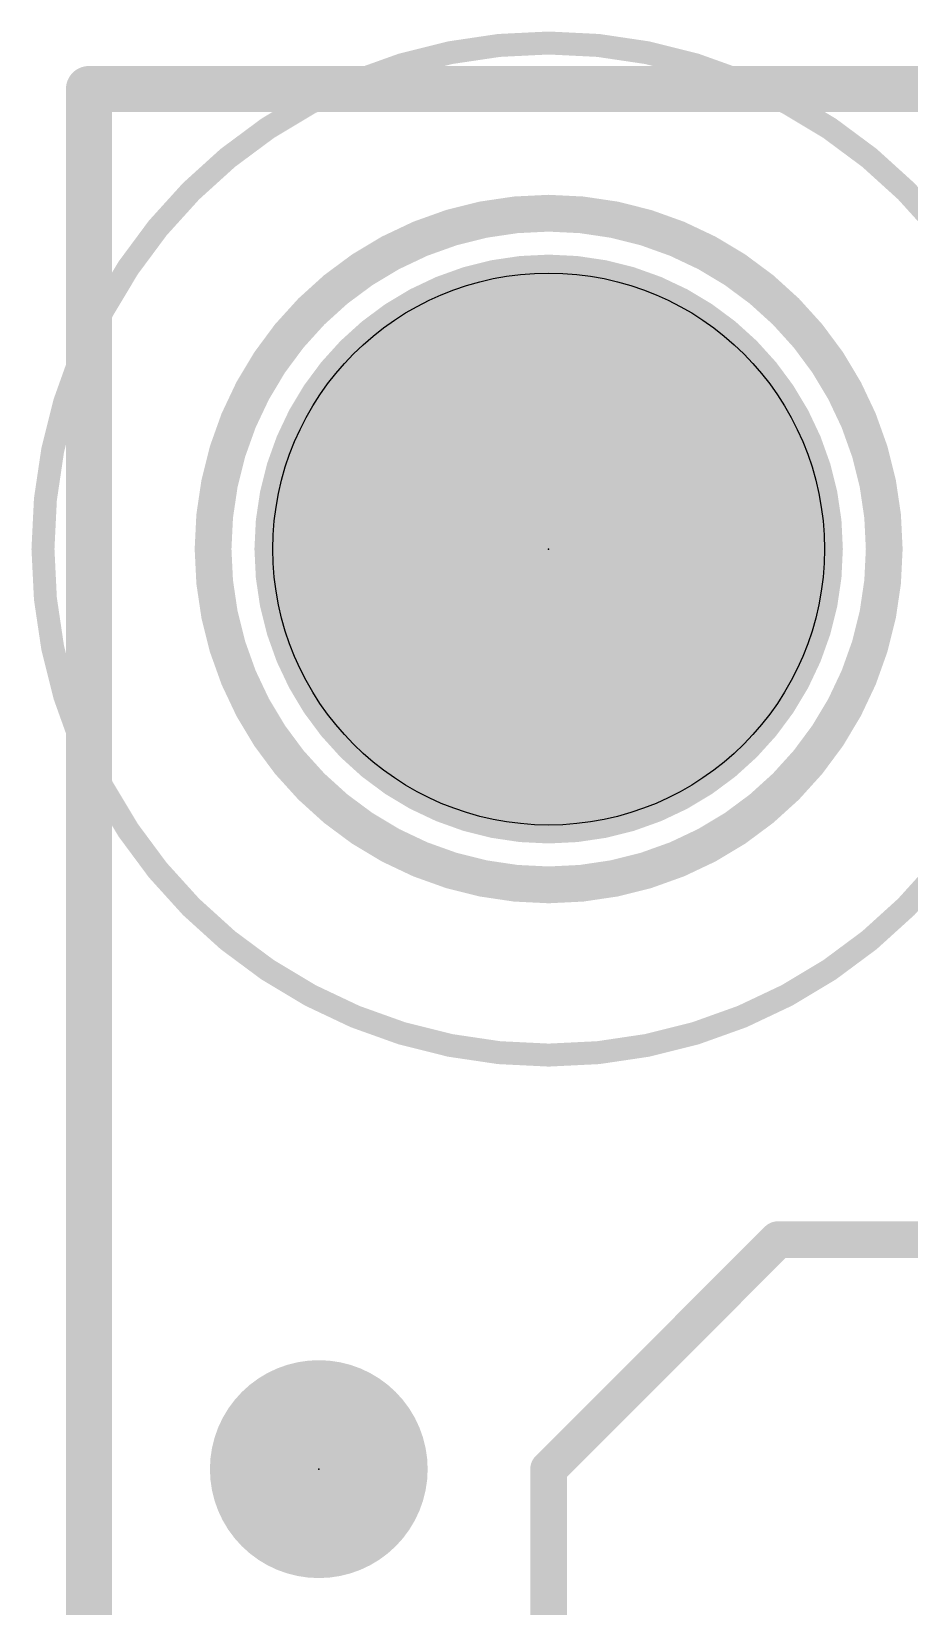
# Model space of a CAD drawing. Extents: x -43 to 64, y -8 to 16.
# Drawn here: x -0.32 to 4.53, y 6.86 to 15.56 of the extents above; entities that cross this region are included whole.
import ezdxf

# ---------------------------------------------------------------- set-up
doc = ezdxf.new("R2010")
doc.units = 0
for name, color, linetype in [('1', 12, 'CONTINUOUS'), ('16', 132, 'CONTINUOUS'), ('20', 53, 'CONTINUOUS'), ('23', 53, 'CONTINUOUS'), ('29', 253, 'CONTINUOUS'), ('30', 253, 'CONTINUOUS'), ('39', 12, 'CONTINUOUS'), ('41', 12, 'CONTINUOUS'), ('42', 132, 'CONTINUOUS')]:
    doc.layers.add(name, color=color, linetype=linetype)

# ---------------------------------------------------------------- blocks, each defined once
blk = doc.blocks.new('PIE')
at = {"const_width": 0.5}
blk.add_lwpolyline([(0, -0.25, 1), (0, 0.25, 1), (0, -0.25)], format="xyb", dxfattribs=at)

msp = doc.modelspace()

# ---------------------------------------------------------------- linework, layer by layer
at = {"layer": '1'}
for points, const_width in [([(0, 15.24), (15.24, 15.24)], 0.254), ([(0, 0), (0, 15.24)], 0.254), ([(3.8067, 8.8867), (2.54, 7.62)], 0.2032), ([(6.8436, 8.8867), (3.8067, 8.8867)], 0.2032), ([(2.54, 7.62), (2.54, 5.93)], 0.2032)]:
    msp.add_lwpolyline(points, dxfattribs=dict(at, const_width=const_width))
for points, const_width in [([(0, 15.3035, 1), (0, 15.1765)], 0.127), ([(0.0635, 15.24, 1), (-0.0635, 15.24)], 0.127), ([(3.8067, 8.9375, 1), (3.8067, 8.8359)], 0.1016), ([(3.8426, 8.8508, 1), (3.7708, 8.9226)], 0.1016), ([(2.5908, 7.62, 1), (2.4892, 7.62)], 0.1016), ([(2.5041, 7.6559, 1), (2.5759, 7.5841)], 0.1016)]:
    msp.add_lwpolyline(points, format="xyb", dxfattribs=dict(at, const_width=const_width))
at = {"layer": '16', "const_width": 0.254}
for points in [[(0, 15.24), (15.24, 15.24)], [(0, 0), (0, 15.24)]]:
    msp.add_lwpolyline(points, dxfattribs=at)
at = {"layer": '16', "const_width": 0.127}
for points in [[(0, 15.3035, 1), (0, 15.1765)], [(0.0635, 15.24, 1), (-0.0635, 15.24)]]:
    msp.add_lwpolyline(points, format="xyb", dxfattribs=at)
at = {"layer": '20', "const_width": 0.2032}
for points in [[(15.24, 15.24), (0, 15.24)], [(0, 15.24), (0, 0)]]:
    msp.add_lwpolyline(points, dxfattribs=at)
at = {"layer": '20', "const_width": 0.1016}
for points in [[(0, 15.2908, 1), (0, 15.1892)], [(0.0508, 15.24, 1), (-0.0508, 15.24)]]:
    msp.add_lwpolyline(points, format="xyb", dxfattribs=at)
at = {"layer": '20'}
msp.add_circle((2.54, 12.7), 1.524, dxfattribs=at)
at = {"layer": '23'}
for p in [(2.54, 12.7), (1.27, 7.62)]:
    msp.add_point(p, dxfattribs=at)
at = {"layer": '29', "const_width": 1.6256}
msp.add_lwpolyline([(2.54, 11.8872, 1), (2.54, 13.5128, 1), (2.54, 11.8872)], format="xyb", dxfattribs=at)
at = {"layer": '30', "const_width": 1.6256}
msp.add_lwpolyline([(2.54, 11.8872, 1), (2.54, 13.5128, 1), (2.54, 11.8872)], format="xyb", dxfattribs=at)
at = {"layer": '39', "const_width": 0.127}
msp.add_lwpolyline([(2.54, 9.906, 1), (2.54, 15.494, 1), (2.54, 9.906)], format="xyb", dxfattribs=at)
at = {"layer": '41'}
for points, const_width in [([(2.54, 14.5542, 1), (2.54, 10.8458)], 0.2032), ([(2.54, 10.8458, 1), (2.54, 14.5542)], 0.2032), ([(2.54, 14.605, 1), (2.54, 14.5034)], 0.1016), ([(2.54, 14.5034, 1), (2.54, 14.605)], 0.1016), ([(2.54, 10.8966, 1), (2.54, 10.795)], 0.1016), ([(2.54, 10.795, 1), (2.54, 10.8966)], 0.1016)]:
    msp.add_lwpolyline(points, format="xyb", dxfattribs=dict(at, const_width=const_width))
at = {"layer": '42'}
for points, const_width in [([(2.54, 14.5542, 1), (2.54, 10.8458)], 0.2032), ([(2.54, 10.8458, 1), (2.54, 14.5542)], 0.2032), ([(2.54, 14.605, 1), (2.54, 14.5034)], 0.1016), ([(2.54, 14.5034, 1), (2.54, 14.605)], 0.1016), ([(2.54, 10.8966, 1), (2.54, 10.795)], 0.1016), ([(2.54, 10.795, 1), (2.54, 10.8966)], 0.1016)]:
    msp.add_lwpolyline(points, format="xyb", dxfattribs=dict(at, const_width=const_width))

# ---------------------------------------------------------------- block references
at = {"layer": '1'}
msp.add_blockref('PIE', (1.27, 7.62), dxfattribs=at)
at = {"layer": '29', "xscale": 1.2032, "yscale": 1.2032}
msp.add_blockref('PIE', (1.27, 7.62), dxfattribs=at)

doc.saveas('drawing.dxf')
